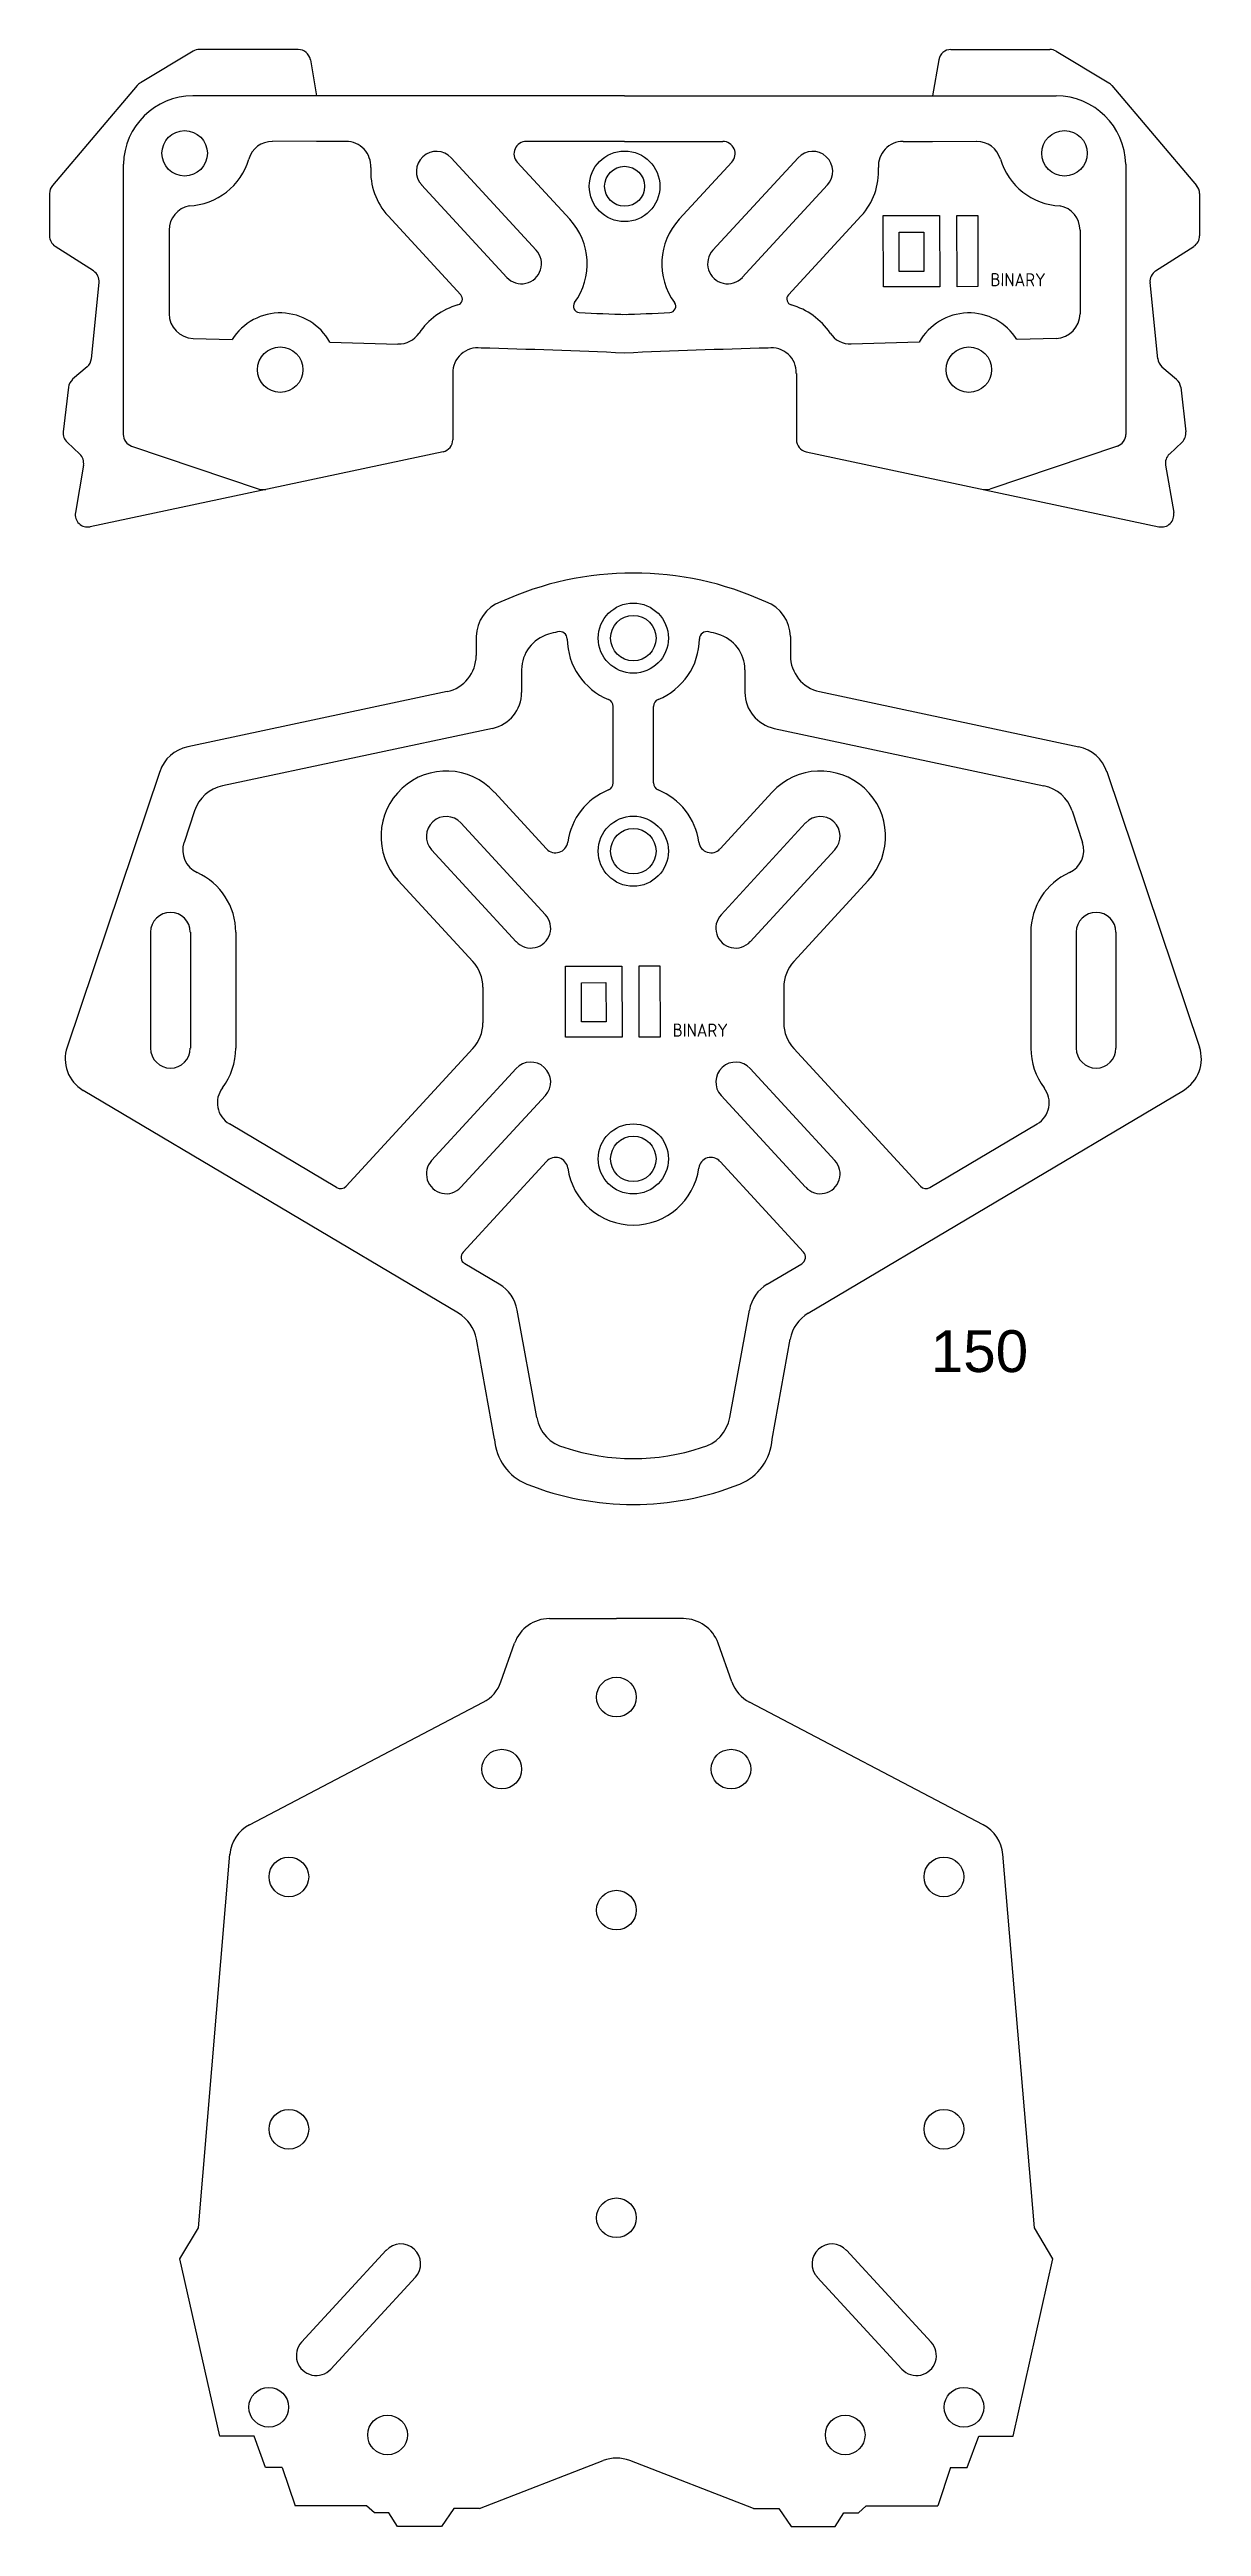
# Model space of a CAD drawing. Header units: inches. Extents: x 21 to 173, y -121 to 206.
import ezdxf

# ---------------------------------------------------------------- set-up
doc = ezdxf.new("R2010")
doc.units = ezdxf.units.IN
doc.header["$MEASUREMENT"] = 0
doc.layers.add('Construction', color=6, linetype='Continuous')
doc.styles.get("Standard").update_dxf_attribs({"font": 'arial.ttf'})

msp = doc.modelspace()

# ---------------------------------------------------------------- linework, layer by layer
for p, q in [((40.03, 205.42), (33.08, 201.25)), ((53.91, 205.65), (40.87, 205.65)), ((55.52, 204.29), (56.33, 199.55)), ((138.47, 204.29), (137.66, 199.55)), ((140.08, 205.65), (153.12, 205.65)), ((153.96, 205.42), (160.92, 201.25)), ((32.67, 200.9), (21.48, 187.68)), ((56.33, 199.55), (40.01, 199.55)), ((97, 199.55), (56.33, 199.55)), ((97, 199.55), (137.66, 199.55)), ((137.66, 199.55), (153.98, 199.55)), ((161.32, 200.9), (172.51, 187.68)), ((56.33, 193.52), (50.52, 193.53)), ((60.24, 193.52), (56.33, 193.52)), ((97, 193.52), (84.03, 193.52)), ((97, 193.52), (109.96, 193.52)), ((133.76, 193.52), (137.66, 193.52)), ((137.66, 193.52), (143.47, 193.53)), ((30.83, 190.51), (30.82, 154.84)), ((85.34, 179.14), (74.1, 191.35)), ((89.78, 183.23), (82.83, 190.78)), ((104.21, 183.23), (111.16, 190.78)), ((108.66, 179.14), (119.89, 191.35)), ((163.16, 190.51), (163.17, 154.84)), ((21.09, 186.63), (21.09, 181.04)), ((70.21, 187.78), (81.45, 175.57)), ((123.78, 187.78), (112.54, 175.57)), ((172.9, 186.63), (172.9, 181.04)), ((65.77, 183.69), (75.37, 173.26)), ((128.22, 183.69), (118.63, 173.26)), ((36.86, 181.81), (36.86, 170.77)), ((157.13, 181.81), (157.13, 170.77)), ((26.89, 176.41), (21.84, 179.66)), ((167.1, 176.41), (172.15, 179.66)), ((26.62, 164.83), (27.63, 174.88)), ((167.37, 164.83), (166.36, 174.88)), ((40.04, 167.51), (45.19, 167.37)), ((58.09, 167.01), (67.07, 166.76)), ((135.9, 167.01), (126.92, 166.76)), ((153.95, 167.51), (148.8, 167.37)), ((26.06, 163.76), (24.14, 162.11)), ((167.93, 163.76), (169.85, 162.11)), ((23.58, 161.06), (22.9, 155.19)), ((74.32, 162.89), (74.32, 154.14)), ((119.67, 162.89), (119.67, 154.14)), ((170.41, 161.06), (171.09, 155.19)), ((25.09, 152.22), (23.4, 153.81)), ((168.91, 152.22), (170.59, 153.81)), ((25.58, 150.76), (24.5, 144.52)), ((73.03, 152.55), (26.45, 142.64)), ((31.93, 153.3), (48.78, 147.62)), ((120.97, 152.55), (167.54, 142.64)), ((162.06, 153.3), (145.21, 147.62)), ((168.42, 150.76), (169.49, 144.52)), ((77.41, 128.14), (77.41, 125.64)), ((118.88, 128.14), (118.88, 125.64)), ((83.41, 123.77), (83.41, 120.78)), ((112.88, 123.77), (112.88, 120.78)), ((73.56, 120.88), (39.33, 113.6)), ((95.49, 108.83), (95.49, 118.92)), ((100.8, 108.83), (100.8, 118.92)), ((122.73, 120.88), (156.96, 113.6)), ((79.56, 116.02), (43.93, 108.45)), ((116.74, 116.02), (152.36, 108.45)), ((35.63, 110.31), (23.4, 73.95)), ((160.66, 110.31), (172.9, 73.95)), ((40.23, 105.14), (38.84, 100.96)), ((86.7, 100.13), (79.81, 107.61)), ((109.6, 100.13), (116.49, 107.61)), ((156.06, 105.14), (157.46, 100.96)), ((86.56, 91.42), (75.39, 103.55)), ((109.73, 91.42), (120.9, 103.55)), ((71.53, 100), (82.7, 87.86)), ((124.76, 100), (113.59, 87.86)), ((67.12, 95.93), (76.96, 85.24)), ((129.17, 95.93), (119.33, 85.24)), ((34.43, 89.11), (34.43, 73.79)), ((39.68, 89.11), (39.68, 73.79)), ((45.68, 89.11), (45.68, 73.79)), ((150.62, 89.11), (150.62, 73.79)), ((156.62, 89.11), (156.62, 73.79)), ((161.86, 89.11), (161.86, 73.79)), ((78.29, 81.85), (78.29, 77.13)), ((118.01, 81.85), (118.01, 77.13)), ((60.24, 55.57), (76.96, 73.75)), ((136.06, 55.57), (119.33, 73.75)), ((71.53, 58.99), (82.7, 71.12)), ((124.76, 58.99), (113.59, 71.12)), ((75.06, 38.81), (25.53, 68.23)), ((86.56, 67.57), (75.39, 55.44)), ((109.73, 67.57), (120.9, 55.44)), ((121.23, 38.81), (170.77, 68.23)), ((58.99, 55.39), (44.83, 63.81)), ((137.3, 55.39), (151.47, 63.81)), ((86.7, 58.86), (75.68, 46.88)), ((109.6, 58.86), (120.62, 46.88)), ((80.46, 42.64), (75.9, 45.35)), ((115.83, 42.64), (120.39, 45.35)), ((85.4, 25.04), (82.83, 39.23)), ((110.89, 25.04), (113.47, 39.23)), ((79.83, 22.18), (77.43, 35.4)), ((116.47, 22.18), (118.87, 35.4)), ((87.07, -1.51), (95.92, -1.51)), ((104.76, -1.51), (95.92, -1.51)), ((80.68, -9.86), (82.48, -4.75)), ((111.15, -9.86), (109.35, -4.75)), ((47.48, -28.73), (78.35, -12.55)), ((144.35, -28.73), (113.48, -12.55)), ((40.74, -81.93), (44.89, -32.63)), ((151.09, -81.93), (146.94, -32.63)), ((38.3, -86.03), (40.74, -81.93)), ((65.53, -84.91), (54.36, -97.04)), ((126.3, -84.91), (137.47, -97.04)), ((153.53, -86.03), (151.09, -81.93)), ((43.55, -109.43), (38.3, -86.03)), ((148.28, -109.43), (153.53, -86.03)), ((69.39, -88.47), (58.22, -100.6)), ((122.44, -88.47), (133.61, -100.6)), ((48.08, -109.43), (43.55, -109.43)), ((49.61, -113.6), (48.08, -109.43)), ((48.08, -109.43), (48.08, -109.43)), ((142.22, -113.6), (143.75, -109.43)), ((143.75, -109.43), (143.75, -109.43)), ((143.75, -109.43), (148.28, -109.43)), ((51.8, -113.6), (49.61, -113.6)), ((51.8, -113.6), (53.5, -118.63)), ((77.83, -119.01), (94.16, -112.68)), ((114, -119.01), (97.67, -112.68)), ((140.04, -113.6), (138.33, -118.63)), ((140.04, -113.6), (142.22, -113.6)), ((62.95, -118.63), (53.5, -118.63)), ((63.97, -119.59), (62.95, -118.63)), ((65.9, -119.59), (63.97, -119.59)), ((67.04, -121.37), (65.9, -119.59)), ((74.45, -119.01), (72.83, -121.37)), ((77.83, -119.01), (74.45, -119.01)), ((114, -119.01), (117.38, -119.01)), ((117.38, -119.01), (119, -121.37)), ((124.79, -121.37), (125.93, -119.59)), ((125.93, -119.59), (127.86, -119.59)), ((127.86, -119.59), (128.88, -118.63)), ((128.88, -118.63), (138.33, -118.63)), ((72.83, -121.37), (67.04, -121.37)), ((119, -121.37), (124.79, -121.37))]:
    msp.add_line(p, q)
for points in [[(131.14, 183.72), (138.59, 183.73), (138.61, 174.34), (131.16, 174.33)], [(140.86, 183.74), (143.62, 183.74), (143.63, 174.35), (140.88, 174.34)], [(133.25, 181.53), (136.49, 181.54), (136.5, 176.35), (133.26, 176.35)], [(89.19, 84.64), (96.65, 84.65), (96.66, 75.26), (89.21, 75.25)], [(91.3, 82.45), (94.54, 82.46), (94.55, 77.27), (91.31, 77.27)], [(98.91, 84.66), (101.67, 84.66), (101.68, 75.27), (98.93, 75.26)]]:
    msp.add_lwpolyline(points, close=True)
for centre, radius in [((38.92, 191.95), 3), ((155.07, 191.95), 3), ((97, 187.59), 4.66), ((97, 187.59), 2.64), ((51.54, 163.38), 3), ((142.45, 163.38), 3), ((98.15, 127.94), 4.63), ((98.15, 127.94), 4.63), ((98.15, 127.94), 3), ((98.15, 99.81), 4.63), ((98.15, 99.81), 3), ((98.15, 59.18), 4.63), ((98.15, 59.18), 3), ((95.92, -11.87), 2.62), ((80.78, -21.38), 2.62), ((111.05, -21.38), 2.62), ((52.68, -35.61), 2.62), ((139.15, -35.61), 2.62), ((95.92, -40), 2.62), ((52.68, -68.93), 2.62), ((139.15, -68.93), 2.62), ((95.92, -80.62), 2.62), ((50.03, -105.63), 2.62), ((141.8, -105.63), 2.62), ((65.71, -109.29), 2.62), ((126.12, -109.29), 2.62)]:
    msp.add_circle(centre, radius)
for centre, radius, start, end in [((40.87, 204.02), 1.63, 90, 120.9395), ((53.91, 204.02), 1.63, 9.695, 90), ((140.08, 204.02), 1.63, 90, 170.305), ((153.12, 204.02), 1.63, 59.0605, 90), ((40.07, 190.31), 9.24, 90.3418, 178.7879), ((33.91, 199.85), 1.63, 120.9395, 139.7395), ((153.92, 190.31), 9.24, 1.2121, 89.6582), ((160.08, 199.85), 1.63, 40.2605, 59.0605), ((50.51, 190.26), 3.26, 89.9036, 163.6783), ((60.24, 190.25), 3.26, 356.687, 90), ((84.03, 191.89), 1.63, 90, 222.625), ((109.96, 191.89), 1.63, 317.375, 90), ((133.76, 190.25), 3.26, 90, 183.313), ((143.48, 190.26), 3.26, 16.3217, 90.0964), ((39.14, 193.59), 8.59, 272.4791, 343.6783), ((72.16, 189.56), 8.68, 176.687, 222.625), ((72.16, 189.56), 2.64, 42.625, 222.625), ((121.84, 189.56), 2.64, 317.375, 137.375), ((121.84, 189.56), 8.68, 317.375, 3.313), ((154.85, 193.59), 8.59, 196.3217, 267.5209), ((22.72, 186.63), 1.63, 139.7395, 180), ((171.27, 186.63), 1.63, 0, 40.2605), ((40.13, 181.81), 3.26, 100.8391, 179.9992), ((83.39, 177.36), 8.68, 323.8107, 42.625), ((110.6, 177.36), 8.68, 137.375, 216.1893), ((153.86, 181.81), 3.26, 0.0008, 79.1609), ((22.72, 181.04), 1.63, 180, 237.2538), ((171.27, 181.04), 1.63, 302.7462, 0), ((83.39, 177.36), 2.64, 222.625, 42.625), ((110.6, 177.36), 2.64, 137.375, 317.375), ((26.01, 175.04), 1.63, 354.2197, 57.2538), ((167.98, 175.04), 1.63, 122.7462, 185.7803), ((40.13, 170.77), 3.26, 179.9992, 268.4198), ((51.54, 163.38), 7.49, 28.9618, 147.8778), ((77.54, 163.03), 9.26, 106.0111, 146.0266), ((74.77, 172.71), 0.816, 286.0111, 42.625), ((91.05, 171.75), 0.816, 143.8107, 266.4961), ((100.35, 323.5), 152.85, 266.4961, 268.843), ((93.65, 323.5), 152.85, 271.157, 273.5039), ((102.94, 171.75), 0.816, 273.5039, 36.1893), ((119.23, 172.71), 0.816, 137.375, 253.9889), ((116.45, 163.03), 9.26, 33.9734, 73.9889), ((142.45, 163.38), 7.49, 32.1222, 151.0382), ((153.86, 170.77), 3.26, 271.5802, 0.0008), ((67.16, 170.03), 3.26, 268.4198, 326.0266), ((126.83, 170.03), 3.26, 213.9734, 271.5802), ((24.99, 165), 1.63, 310.759, 354.2197), ((77.58, 163), 3.26, 81.7321, 181.9083), ((50.46, -896.4), 1062.99, 87.49083, 88.51285), ((143.53, -896.4), 1062.99, 91.48715, 92.50917), ((116.41, 163), 3.26, 358.0917, 98.2679), ((169, 165), 1.63, 185.7803, 229.241), ((25.2, 160.87), 1.63, 130.759, 173.3392), ((168.79, 160.87), 1.63, 6.6608, 49.241), ((24.52, 155), 1.63, 173.3392, 226.7073), ((32.45, 154.84), 1.63, 179.9882, 251.4003), ((72.69, 154.14), 1.63, 282.0049, 0), ((121.31, 154.14), 1.63, 180, 257.9951), ((161.54, 154.84), 1.63, 288.5997, 0.0118), ((169.47, 155), 1.63, 313.2927, 6.6608), ((23.97, 151.04), 1.63, 350.2688, 46.7073), ((170.02, 151.04), 1.63, 133.2927, 189.7312), ((49.31, 149.17), 1.63, 251.4003, 282.0049), ((144.69, 149.17), 1.63, 257.9951, 288.5997), ((26.11, 144.24), 1.63, 170.2688, 282.0049), ((167.88, 144.24), 1.63, 257.9951, 9.7312), ((98.15, 94.48), 42.05, 65.4159, 114.5841), ((82.28, 128.14), 4.86, 109.5156, 180), ((114.02, 128.14), 4.86, 0, 70.4844), ((88.27, 123.77), 4.86, 105.5962, 180), ((106.12, 59.84), 71.24, 104.5986, 105.5962), ((88.42, 127.81), 1, 0.72, 104.5986), ((98.15, 127.94), 8.73, 180.72, 247.9436), ((98.15, 127.94), 8.73, 292.0564, 359.28), ((107.88, 127.81), 1, 75.4014, 179.28), ((90.17, 59.84), 71.24, 74.4038, 75.4014), ((108.02, 123.77), 4.86, 0, 74.4038), ((72.55, 125.64), 4.86, 282.0049, 360), ((123.75, 125.64), 4.86, 180, 257.9951), ((78.55, 120.78), 4.86, 282.0049, 360), ((94.49, 118.92), 1, 360, 67.9436), ((101.8, 118.92), 1, 112.0564, 180), ((117.75, 120.78), 4.86, 180, 257.9951), ((40.37, 108.71), 5, 102.0049, 161.3967), ((155.92, 108.71), 5, 18.6033, 77.9951), ((44.97, 103.56), 5, 102.0049, 161.5489), ((73.46, 101.77), 8.62, 42.625, 222.625), ((94.49, 108.83), 1, 292.0564, 360), ((101.8, 108.83), 1, 180, 247.9436), ((122.83, 101.77), 8.62, 317.375, 137.375), ((151.32, 103.56), 5, 18.4511, 77.9951), ((98.15, 99.81), 8.73, 112.0564, 172.138), ((98.15, 99.81), 8.73, 7.862, 67.9436), ((73.46, 101.77), 2.62, 42.625, 222.625), ((122.83, 101.77), 2.62, 317.375, 137.375), ((41.91, 99.94), 3.24, 161.5489, 245.8231), ((87.89, 101.22), 1.62, 222.625, 352.138), ((108.4, 101.22), 1.62, 187.862, 317.375), ((154.38, 99.94), 3.24, 294.1769, 18.4511), ((37.05, 89.11), 8.62, 360, 65.8231), ((159.24, 89.11), 8.62, 114.1769, 180), ((37.05, 89.11), 2.62, 360, 180), ((159.24, 89.11), 2.62, 0, 180), ((84.63, 89.64), 2.62, 222.625, 42.625), ((111.66, 89.64), 2.62, 137.375, 317.375), ((73.29, 81.85), 5, 360, 42.625), ((123.01, 81.85), 5, 137.375, 180), ((73.29, 77.13), 5, 317.375, 360), ((123.01, 77.13), 5, 180, 222.625), ((28.01, 72.41), 4.86, 161.5489, 239.2875), ((37.05, 73.79), 2.62, 180, 360), ((37.05, 73.79), 8.62, 322.6309, 360), ((84.63, 69.34), 2.62, 317.375, 137.375), ((111.66, 69.34), 2.62, 42.625, 222.625), ((159.24, 73.79), 8.62, 180, 217.3691), ((159.24, 73.79), 2.62, 180, 0), ((168.28, 72.41), 4.86, 300.7125, 18.4511), ((46.48, 66.59), 3.24, 142.6309, 239.2875), ((149.81, 66.59), 3.24, 300.7125, 37.3691), ((73.46, 57.21), 2.62, 137.375, 317.375), ((87.89, 57.76), 1.62, 7.862, 137.375), ((108.4, 57.76), 1.62, 42.625, 172.138), ((122.83, 57.21), 2.62, 222.625, 42.625), ((98.15, 59.18), 8.73, 187.862, 352.138), ((59.5, 56.25), 1, 239.2875, 317.375), ((136.79, 56.25), 1, 222.625, 300.7125), ((76.41, 46.21), 1, 137.375, 239.2875), ((119.88, 46.21), 1, 300.7125, 42.625), ((77.91, 38.34), 5, 10.2943, 59.2875), ((118.39, 38.34), 5, 120.7125, 169.7057), ((72.51, 34.51), 5, 10.2943, 59.2875), ((123.79, 34.51), 5, 120.7125, 169.7057), ((90.32, 25.93), 5, 190.2943, 256.1351), ((105.97, 25.93), 5, 283.8649, 349.7057), ((86.7, 22.63), 6.89, 183.7063, 247.8404), ((98.15, 48.26), 28.64, 251.6434, 288.3566), ((109.6, 22.63), 6.89, 292.1596, 356.2937), ((98.15, 51.65), 38.09, 248.3614, 291.6386), ((87.07, -6.37), 4.86, 90, 160.5578), ((104.76, -6.37), 4.86, 19.4422, 90), ((76.09, -8.24), 4.86, 297.6697, 340.5578), ((115.74, -8.24), 4.86, 199.4422, 242.3303), ((49.74, -33.04), 4.86, 117.6697, 175.181), ((142.09, -33.04), 4.86, 4.819, 62.3303), ((67.46, -86.69), 2.62, 317.375, 137.375), ((124.37, -86.69), 2.62, 42.625, 222.625), ((56.29, -98.82), 2.62, 137.375, 317.45), ((135.54, -98.82), 2.62, 222.55, 42.625), ((95.92, -117.21), 4.86, 68.8135, 111.1865)]:
    msp.add_arc(centre, radius, start, end)
at = {"layer": 'Construction'}
msp.add_line((97.85, 136.54), (98.44, 136.54), dxfattribs=at)

# ---------------------------------------------------------------- texts
at = {"char_height": 1.7412, "attachment_point": 1, "rotation": 359.7969}
for insert in [(145.3, 176.14), (103.35, 77.06)]:
    msp.add_mtext_dynamic_manual_height_columns('{\\fGENISO|b0|i0|c0|p2;BINARY}', width=9.604, gutter_width=1, heights=[0], dxfattribs=dict(at, insert=insert))
at = {"insert": (137.41, 36.56), "char_height": 5.519, "attachment_point": 1}
msp.add_mtext_dynamic_manual_height_columns('150', width=32.4274, gutter_width=1, heights=[0], dxfattribs=at)

doc.saveas('drawing.dxf')
